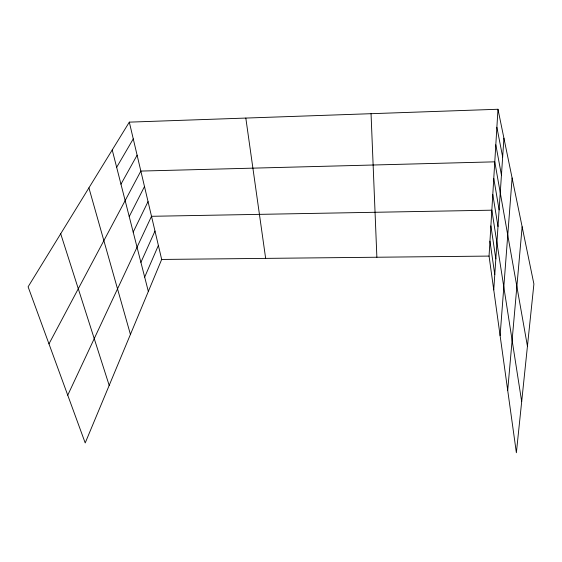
<?xml version="1.0" encoding="UTF-8"?>
<svg xmlns="http://www.w3.org/2000/svg" width="562" height="562" viewBox="0 0 562 562"><rect width="100%" height="100%" fill="white"/><g stroke="black" fill="none" stroke-linecap="round" stroke-linejoin="round"><path stroke-width="0.84" d="M497.974 109.26L533.9 284.014L516.373 452.74L489.052 256.089L497.974 109.26L129.316 122.137L28.1 286.81L85.206 442.94L161.68 259.447L129.316 122.137M493.752 289.88L503.917 138.175M500.103 335.584L512.108 177.999M507.704 390.302L522.133 226.788M144.673 277.101L158.379 245.432M140.907 262.356L154.986 231.052M67.749 395.198L151.508 216.3L491.841 210.181L521.684 401.626M133.187 232.085L148.045 201.61M129.225 216.56L144.497 186.542M48.978 343.874L140.851 171.073L494.778 161.835L527.437 346.213M120.963 184.188L137.107 155.196M116.657 167.307L133.264 138.891M161.68 259.447L489.052 256.089M60.703 233.764L109.19 385.399M88.915 187.87L130.426 334.432M112.224 149.942L148.34 291.46M496.878 127.286L502.66 156.931M495.817 144.806L501.445 175.119M493.773 178.4L499.112 209.9M492.797 194.508L497.995 226.535M490.886 225.903L495.825 258.885M489.959 241.196L494.771 274.6M245.819 118.069L265.65 258.38M371.046 113.693L376.877 257.241"/></g></svg>
